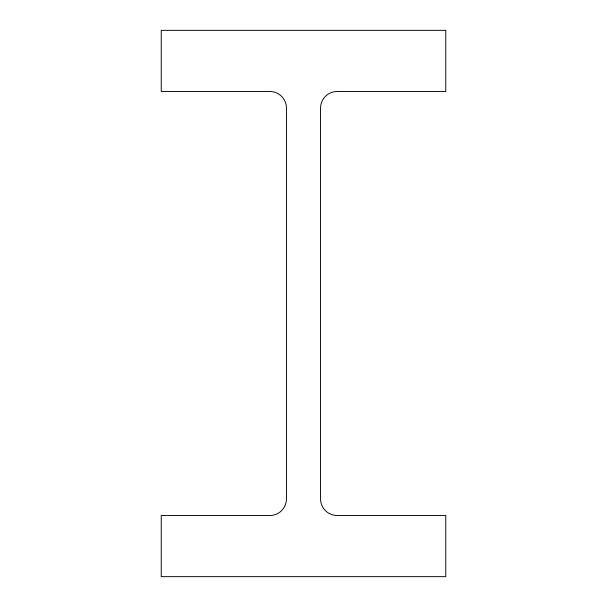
<?xml version="1.0" encoding="UTF-8"?>
<svg xmlns="http://www.w3.org/2000/svg" width="607" height="607" viewBox="0 0 607 607"><rect width="100%" height="100%" fill="white"/><g stroke="black" fill="none" stroke-linecap="round" stroke-linejoin="round"><path stroke-width="0.91" d="M445.758 30.35L161.242 30.35L161.242 91.482L269.827 91.482A16.624 16.624 0 0 1 286.451 108.099L286.451 498.901A16.624 16.624 0 0 1 269.827 515.518L161.242 515.518L161.242 576.65L445.758 576.65L445.758 515.518L337.173 515.518A16.624 16.624 0 0 1 320.549 498.901L320.549 108.099A16.624 16.624 0 0 1 337.173 91.482L445.758 91.482L445.758 30.35"/></g></svg>
